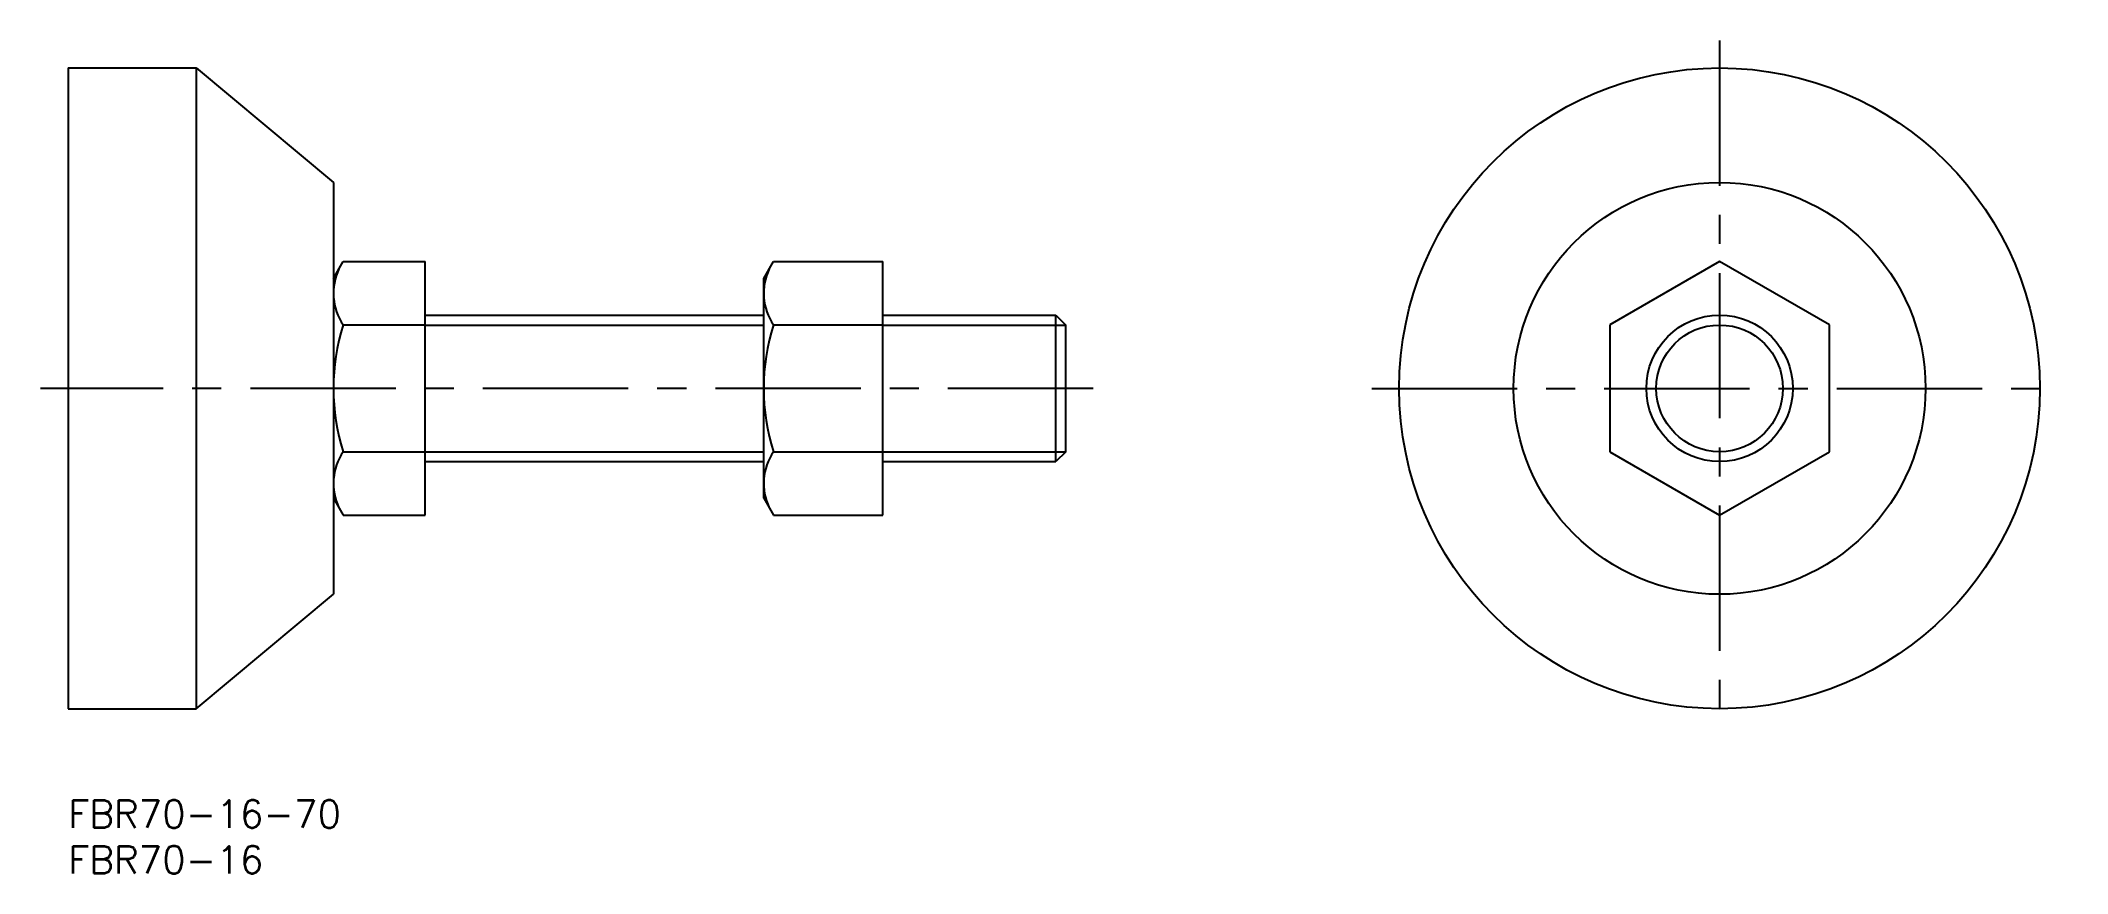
# Model space of a CAD drawing. Extents: x -3 to 218, y -8 to 83.
import ezdxf

# ---------------------------------------------------------------- set-up
doc = ezdxf.new("R2010")
doc.units = 0
doc.header["$LTSCALE"] = 0.5
doc.linetypes.add('CENTER', pattern=[50.8, 31.75, -6.35, 6.35, -6.35])
for name, color, linetype in [('MSM_CENTER', 1, 'CENTER'), ('MSM_CONTINUOUS', 7, 'CONTINUOUS'), ('MSM_NARROW', 5, 'CONTINUOUS'), ('MSM_PART_NUMBER', 7, 'CONTINUOUS')]:
    doc.layers.add(name, color=color, linetype=linetype)
doc.styles.get("Standard").update_dxf_attribs({"font": 'txt.shx', "height": 3, "bigfont": 'bigfont.shx'})

# ---------------------------------------------------------------- blocks, each defined once
blk = doc.blocks.new('*U2')
at = {"layer": 'MSM_PART_NUMBER'}
blk.add_text('FBR70-16-70', height=3, dxfattribs=at).set_placement((0, -3))
blk = doc.blocks.new('*U3')
at = {"layer": 'MSM_PART_NUMBER'}
blk.add_text('FBR70-16', height=3, dxfattribs=at).set_placement((0, -8))

msp = doc.modelspace()

# ---------------------------------------------------------------- linework, layer by layer
at = {"layer": 'MSM_CENTER'}
for p, q in [((180.42, 83), (180.42, 7)), ((112, 45), (-3, 45)), ((142.42, 45), (218.42, 45))]:
    msp.add_line(p, q, dxfattribs=at)
at = {"layer": 'MSM_CONTINUOUS'}
for p, q in [((0, 80), (0, 10)), ((0, 80), (14, 80)), ((14, 80), (14, 10)), ((14, 80), (29, 67.5)), ((29, 67.5), (29, 22.5)), ((29, 57), (30.07, 58.86)), ((30.07, 58.86), (39, 58.86)), ((39, 31.14), (39, 58.86)), ((76, 57), (77.07, 58.86)), ((77.07, 58.86), (89, 58.86)), ((89, 31.14), (89, 58.86)), ((180.42, 58.86), (168.42, 51.93)), ((192.42, 51.93), (180.42, 58.86)), ((76, 33), (76, 57)), ((30.07, 51.93), (39, 51.93)), ((39, 53), (76, 53)), ((77.07, 51.93), (89, 51.93)), ((89, 53), (107.92, 53)), ((107.92, 37), (107.92, 53)), ((107.92, 53), (109, 51.92)), ((109, 38.08), (109, 51.92)), ((168.42, 51.93), (168.42, 38.07)), ((192.42, 38.07), (192.42, 51.93)), ((30.07, 38.07), (39, 38.07)), ((77.07, 38.07), (89, 38.07)), ((109, 38.08), (107.92, 37)), ((168.42, 38.07), (180.42, 31.14)), ((180.42, 31.14), (192.42, 38.07)), ((39, 37), (76, 37)), ((89, 37), (107.92, 37)), ((29, 33), (30.07, 31.14)), ((30.07, 31.14), (39, 31.14)), ((76, 33), (77.07, 31.14)), ((77.07, 31.14), (89, 31.14)), ((14, 10), (29, 22.5)), ((0, 10), (14, 10))]:
    msp.add_line(p, q, dxfattribs=at)
for radius in [35, 22.5, 8]:
    msp.add_circle((180.42, 45), radius, dxfattribs=at)
for centre, radius, start, end in [((35.13, 55.39), 6.13, 154.3842, 214.3842), ((82.13, 55.39), 6.13, 154.3842, 214.3842), ((51.93, 45), 22.93, 162.4121, 197.5879), ((98.93, 45), 22.93, 162.4121, 197.5879), ((35.13, 34.61), 6.13, 145.6158, 205.6158), ((82.13, 34.61), 6.13, 145.6158, 205.6158)]:
    msp.add_arc(centre, radius, start, end, dxfattribs=at)
at = {"layer": 'MSM_NARROW'}
for p, q in [((39, 51.92), (76, 51.92)), ((89, 51.92), (109, 51.92)), ((39, 38.08), (76, 38.08)), ((89, 38.08), (109, 38.08))]:
    msp.add_line(p, q, dxfattribs=at)
msp.add_circle((180.42, 45), 6.92, dxfattribs=at)

# ---------------------------------------------------------------- block references
at = {"layer": 'MSM_CONTINUOUS'}
for name in ['*U2', '*U3']:
    msp.add_blockref(name, (0, 0), dxfattribs=at)

doc.saveas('drawing.dxf')
